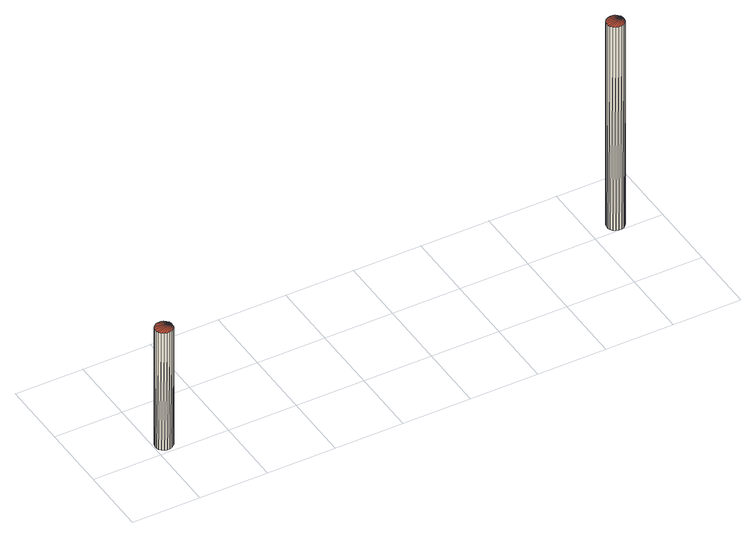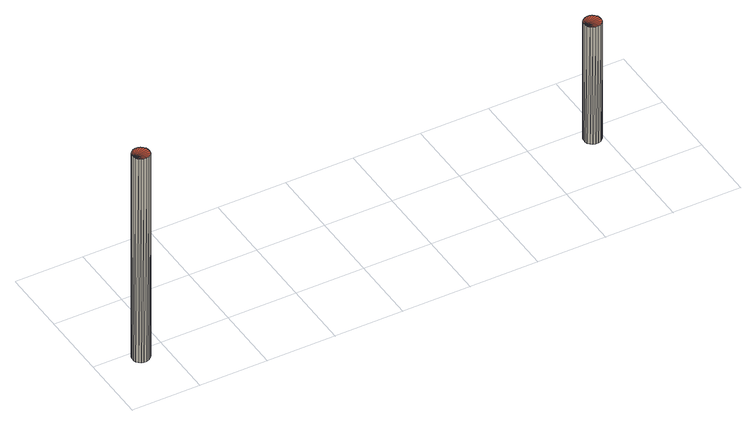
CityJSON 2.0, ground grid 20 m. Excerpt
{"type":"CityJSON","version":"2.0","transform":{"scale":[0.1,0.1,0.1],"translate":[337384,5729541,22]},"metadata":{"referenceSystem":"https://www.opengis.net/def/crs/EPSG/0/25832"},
"CityObjects":{
"building1":{"type":"Building","attributes":{"Geometrietyp2DReferenz":"1000","Gemeindeschluessel":"05170048","function":"51002_1251","roofType":"1000","measuredHeight":38.57},"geometry":[{"type":"Solid","lod":"2","boundaries":[[[[0,1,2]],[[1,3,2]],[[4,5,0]],[[5,1,0]],[[6,7,4]],[[7,5,4]],[[8,9,6]],[[9,7,6]],[[10,11,8]],[[11,9,8]],[[12,13,10]],[[13,11,10]],[[14,15,12]],[[15,13,12]],[[16,17,14]],[[17,15,14]],[[18,19,16]],[[19,17,16]],[[20,21,18]],[[21,19,18]],[[22,23,20]],[[23,21,20]],[[24,25,22]],[[25,23,22]],[[26,27,24]],[[27,25,24]],[[28,29,26]],[[29,27,26]],[[30,31,28]],[[31,29,28]],[[32,33,30]],[[33,31,30]],[[34,35,32]],[[35,33,32]],[[36,37,34]],[[37,35,34]],[[38,39,36]],[[39,37,36]],[[2,3,38]],[[3,39,38]],[[3,1,39]],[[1,5,39]],[[5,7,39]],[[7,9,39]],[[9,11,39]],[[11,13,39]],[[13,15,39]],[[15,17,39]],[[17,19,39]],[[19,21,39]],[[21,23,39]],[[23,25,39]],[[25,27,39]],[[27,29,39]],[[29,31,39]],[[31,33,39]],[[33,35,39]],[[35,37,39]],[[0,2,4]],[[2,38,4]],[[38,36,4]],[[36,34,4]],[[34,32,4]],[[32,30,4]],[[30,28,4]],[[28,26,4]],[[26,24,4]],[[24,22,4]],[[22,20,4]],[[20,18,4]],[[18,16,4]],[[16,14,4]],[[14,12,4]],[[12,10,4]],[[10,8,4]],[[8,6,4]]]],"semantics":{"surfaces":[{"type":"WallSurface"},{"type":"GroundSurface"},{"type":"RoofSurface"}],"values":[[0,0,0,0,0,0,0,0,0,0,0,0,0,0,0,0,0,0,0,0,0,0,0,0,0,0,0,0,0,0,0,0,0,0,0,0,0,0,0,0,1,1,1,1,1,1,1,1,1,1,1,1,1,1,1,1,1,1,2,2,2,2,2,2,2,2,2,2,2,2,2,2,2,2,2,2]]}}]},
"building2":{"type":"Building","attributes":{"Geometrietyp2DReferenz":"1000","Gemeindeschluessel":"05170048","function":"51002_1251","roofType":"1000","measuredHeight":67.25},"geometry":[{"type":"Solid","lod":"2","boundaries":[[[[40,41,42]],[[41,43,42]],[[44,45,40]],[[45,41,40]],[[46,47,44]],[[47,45,44]],[[48,49,46]],[[49,47,46]],[[50,51,48]],[[51,49,48]],[[52,53,50]],[[53,51,50]],[[54,55,52]],[[55,53,52]],[[56,57,54]],[[57,55,54]],[[58,59,56]],[[59,57,56]],[[60,61,58]],[[61,59,58]],[[62,63,60]],[[63,61,60]],[[64,65,62]],[[65,63,62]],[[66,67,64]],[[67,65,64]],[[68,69,66]],[[69,67,66]],[[70,71,68]],[[71,69,68]],[[72,73,70]],[[73,71,70]],[[74,75,72]],[[75,73,72]],[[76,77,74]],[[77,75,74]],[[78,79,76]],[[79,77,76]],[[42,43,78]],[[43,79,78]],[[43,41,79]],[[41,45,79]],[[45,47,79]],[[47,49,79]],[[49,51,79]],[[51,53,79]],[[53,55,79]],[[55,57,79]],[[57,59,79]],[[59,61,79]],[[61,63,79]],[[63,65,79]],[[65,67,79]],[[67,69,79]],[[69,71,79]],[[71,73,79]],[[73,75,79]],[[75,77,79]],[[40,42,44]],[[42,78,44]],[[78,76,44]],[[76,74,44]],[[74,72,44]],[[72,70,44]],[[70,68,44]],[[68,66,44]],[[66,64,44]],[[64,62,44]],[[62,60,44]],[[60,58,44]],[[58,56,44]],[[56,54,44]],[[54,52,44]],[[52,50,44]],[[50,48,44]],[[48,46,44]]]],"semantics":{"surfaces":[{"type":"WallSurface"},{"type":"GroundSurface"},{"type":"RoofSurface"}],"values":[[0,0,0,0,0,0,0,0,0,0,0,0,0,0,0,0,0,0,0,0,0,0,0,0,0,0,0,0,0,0,0,0,0,0,0,0,0,0,0,0,1,1,1,1,1,1,1,1,1,1,1,1,1,1,1,1,1,1,2,2,2,2,2,2,2,2,2,2,2,2,2,2,2,2,2,2]]}}]}
},
"vertices":[
[51,46,390],[51,46,4],[46,52,390],[46,52,4],[53,38,390],[53,38,4],[53,30,390],[53,30,4],[51,23,390],[51,23,4],[46,17,390],[46,17,4],[40,12,390],[40,12,4],[32,10,390],[32,10,4],[25,10,390],[25,10,4],[17,12,390],[17,12,4],[11,17,390],[11,17,4],[6,23,390],[6,23,4],[4,30,390],[4,30,4],[4,38,390],[4,38,4],[6,46,390],[6,46,4],[11,52,390],[11,52,4],[17,57,390],[17,57,4],[25,59,390],[25,59,4],[32,59,390],[32,59,4],[40,57,390],[40,57,4],
[1496,236,678],[1496,236,6],[1491,242,678],[1491,242,6],[1498,228,678],[1498,228,6],[1498,220,678],[1498,220,6],[1496,213,678],[1496,213,6],[1491,207,678],[1491,207,6],[1485,202,678],[1485,202,6],[1478,200,678],[1478,200,6],[1470,200,678],[1470,200,6],[1462,202,678],[1462,202,6],[1456,207,678],[1456,207,6],[1451,213,678],[1451,213,6],[1449,220,678],[1449,220,6],[1449,228,678],[1449,228,6],[1451,236,678],[1451,236,6],[1456,242,678],[1456,242,6],[1462,247,678],[1462,247,6],[1470,249,678],[1470,249,6],[1478,249,678],[1478,249,6],[1485,247,678],[1485,247,6]
]}
